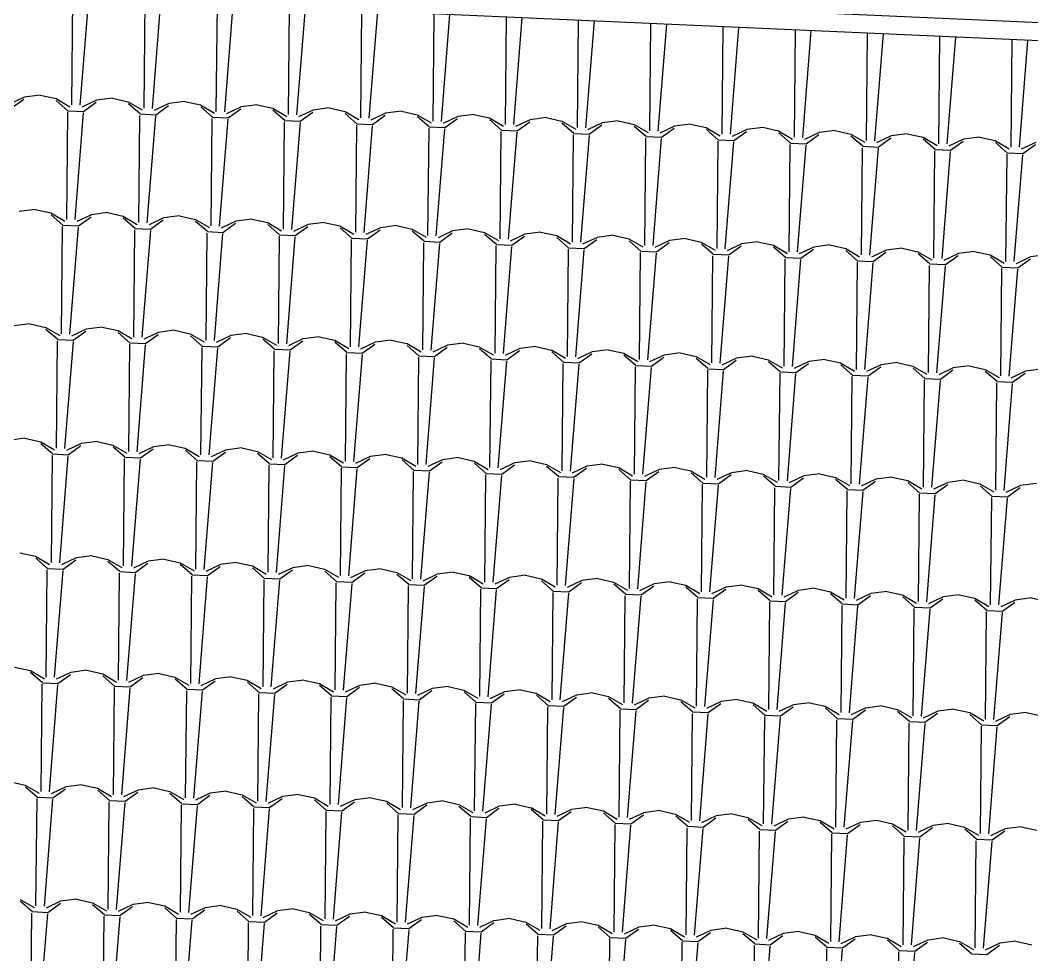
# Model space of a CAD drawing. Extents: x 1037 to 14540, y 1034 to 18285.
# Drawn here: x 7070.3 to 7406, y 1384.2 to 1694.3 of the extents above; entities that cross this region are included whole.
import ezdxf

# ---------------------------------------------------------------- set-up
doc = ezdxf.new("R2010")
doc.units = 0
doc.header["$LTSCALE"] = 100
doc.header["$MEASUREMENT"] = 0
doc.layers.get('0').update_dxf_attribs({"color": 240, "linetype": 'CONTINUOUS'})
doc.layers.add('proiezioni', color=252, linetype='CONTINUOUS')
doc.layers.add('retini copertura', color=32, linetype='CONTINUOUS')

# ---------------------------------------------------------------- blocks, each defined once
blk = doc.blocks.new('*X1853')
at = {"color": 0}
for p, q in [((17.4802, 16.6488), (17.4836, 17.0045)), ((17.5078, 16.6478), (17.5362, 17.0024)), ((17.72, 16.638), (17.7234, 16.9937)), ((17.7476, 16.6371), (17.776, 16.9917)), ((17.9597, 16.6273), (17.9632, 16.983)), ((17.9874, 16.6264), (18.0157, 16.981)), ((18.1995, 16.6166), (18.2029, 16.9723)), ((18.2271, 16.6157), (18.2555, 16.9703)), ((18.4393, 16.6058), (18.4427, 16.9615)), ((18.4669, 16.6049), (18.4952, 16.9595)), ((18.679, 16.5951), (18.6824, 16.9508)), ((18.7066, 16.5942), (18.735, 16.9488)), ((18.9188, 16.5844), (18.9222, 16.9401)), ((18.9464, 16.5835), (18.9748, 16.9381)), ((19.1585, 16.5736), (19.162, 16.9293)), ((19.1862, 16.5728), (19.2145, 16.9274)), ((19.3983, 16.5629), (19.4017, 16.9186)), ((19.4259, 16.562), (19.4543, 16.9166)), ((19.638, 16.5522), (19.6415, 16.9079)), ((19.6657, 16.5513), (19.694, 16.9059)), ((19.8778, 16.5414), (19.8812, 16.8971)), ((19.9054, 16.5406), (19.9338, 16.8952)), ((20.1176, 16.5307), (20.121, 16.8864)), ((20.1452, 16.5299), (20.1735, 16.8845)), ((20.3573, 16.52), (20.3607, 16.8757)), ((20.3849, 16.5192), (20.4133, 16.8738)), ((20.5971, 16.5092), (20.6005, 16.8649)), ((20.6247, 16.5084), (20.6531, 16.863)), ((17.3223, 16.6748), (17.2738, 16.6519)), ((17.2793, 16.6379), (17.3212, 16.6682)), ((17.3755, 16.6817), (17.3223, 16.6748)), ((17.3755, 16.6817), (17.4278, 16.6701)), ((17.4278, 16.6701), (17.4741, 16.643)), ((17.4674, 16.6295), (17.4283, 16.6634)), ((17.562, 16.6641), (17.5135, 16.6412)), ((17.519, 16.6272), (17.561, 16.6575)), ((17.6152, 16.671), (17.562, 16.6641)), ((17.6152, 16.671), (17.6676, 16.6594)), ((17.6676, 16.6594), (17.7138, 16.6322)), ((17.7071, 16.6188), (17.6681, 16.6527)), ((17.8018, 16.6533), (17.7533, 16.6305)), ((17.855, 16.6603), (17.8018, 16.6533)), ((17.855, 16.6603), (17.9073, 16.6486)), ((18.0948, 16.6495), (18.0416, 16.6426)), ((18.0948, 16.6495), (18.1471, 16.6379)), ((17.4632, 16.2691), (17.4667, 16.6249)), ((17.4674, 16.6295), (17.519, 16.6272)), ((17.4909, 16.2682), (17.5192, 16.6228)), ((17.7071, 16.6188), (17.7588, 16.6165)), ((17.7588, 16.6165), (17.8007, 16.6467)), ((17.9073, 16.6486), (17.9536, 16.6215)), ((17.9469, 16.6081), (17.9078, 16.642)), ((18.0416, 16.6426), (17.993, 16.6197)), ((17.9986, 16.6058), (18.0405, 16.636)), ((18.1471, 16.6379), (18.1934, 16.6108)), ((18.1867, 16.5974), (18.1476, 16.6312)), ((18.2813, 16.6319), (18.2328, 16.609)), ((18.2383, 16.595), (18.2803, 16.6253)), ((18.3345, 16.6388), (18.2813, 16.6319)), ((18.3345, 16.6388), (18.3869, 16.6272)), ((18.3869, 16.6272), (18.4331, 16.6)), ((18.4264, 16.5866), (18.3873, 16.6205)), ((18.5211, 16.6212), (18.4726, 16.5983)), ((18.5743, 16.6281), (18.5211, 16.6211)), ((18.5743, 16.6281), (18.6266, 16.6164)), ((18.6266, 16.6164), (18.6729, 16.5893)), ((18.814, 16.6173), (18.7608, 16.6104)), ((18.814, 16.6174), (18.8664, 16.6057)), ((17.703, 16.2584), (17.7064, 16.6141)), ((17.7306, 16.2575), (17.759, 16.6121)), ((17.9428, 16.2477), (17.9462, 16.6034)), ((17.9469, 16.6081), (17.9986, 16.6058)), ((17.9704, 16.2468), (17.9987, 16.6014)), ((18.1825, 16.2369), (18.1859, 16.5927)), ((18.1866, 16.5974), (18.2383, 16.595)), ((18.2101, 16.236), (18.2385, 16.5906)), ((18.4223, 16.2262), (18.4257, 16.5819)), ((18.4264, 16.5866), (18.4781, 16.5843)), ((18.4781, 16.5843), (18.52, 16.6146)), ((18.6662, 16.5759), (18.6271, 16.6098)), ((18.7608, 16.6104), (18.7123, 16.5875)), ((18.7178, 16.5736), (18.7598, 16.6038)), ((18.8664, 16.6057), (18.9126, 16.5786)), ((18.9059, 16.5652), (18.8669, 16.5991)), ((19.0006, 16.5997), (18.9521, 16.5768)), ((18.9576, 16.5629), (18.9995, 16.5931)), ((19.0538, 16.6066), (19.0006, 16.5997)), ((19.0538, 16.6066), (19.1061, 16.595)), ((19.1061, 16.595), (19.1524, 16.5679)), ((19.1457, 16.5544), (19.1066, 16.5883)), ((19.2404, 16.589), (19.1918, 16.5661)), ((19.1974, 16.5521), (19.2393, 16.5824)), ((19.2936, 16.5959), (19.2404, 16.589)), ((19.2936, 16.5959), (19.3459, 16.5843)), ((19.3459, 16.5843), (19.3922, 16.5571)), ((19.5333, 16.5852), (19.4801, 16.5782)), ((19.5333, 16.5852), (19.5857, 16.5735)), ((18.4499, 16.2253), (18.4782, 16.5799)), ((18.662, 16.2155), (18.6655, 16.5712)), ((18.6662, 16.5759), (18.7178, 16.5736)), ((18.6897, 16.2146), (18.718, 16.5692)), ((18.9018, 16.2047), (18.9052, 16.5605)), ((18.9059, 16.5652), (18.9576, 16.5629)), ((18.9294, 16.2039), (18.9578, 16.5585)), ((19.1415, 16.194), (19.145, 16.5497)), ((19.1457, 16.5544), (19.1974, 16.5521)), ((19.3855, 16.5437), (19.3464, 16.5776)), ((19.4801, 16.5783), (19.4316, 16.5554)), ((19.4371, 16.5414), (19.4791, 16.5717)), ((19.5857, 16.5735), (19.6319, 16.5464)), ((19.6252, 16.533), (19.5861, 16.5669)), ((19.7199, 16.5675), (19.6714, 16.5446)), ((19.6769, 16.5307), (19.7188, 16.5609)), ((19.7731, 16.5744), (19.7199, 16.5675)), ((19.7731, 16.5745), (19.8254, 16.5628)), ((19.8254, 16.5628), (19.8717, 16.5357)), ((19.865, 16.5223), (19.8259, 16.5561)), ((19.9596, 16.5568), (19.9111, 16.5339)), ((19.9166, 16.5199), (19.9586, 16.5502)), ((20.0128, 16.5637), (19.9596, 16.5568)), ((20.0128, 16.5637), (20.0652, 16.5521)), ((20.0652, 16.5521), (20.1114, 16.525)), ((20.2526, 16.553), (20.1994, 16.5461)), ((20.2526, 16.553), (20.3049, 16.5414)), ((19.1692, 16.1931), (19.1975, 16.5477)), ((19.3813, 16.1833), (19.3847, 16.539)), ((19.3854, 16.5437), (19.4371, 16.5414)), ((19.4089, 16.1824), (19.4373, 16.537)), ((19.6211, 16.1725), (19.6245, 16.5283)), ((19.6252, 16.533), (19.6769, 16.5307)), ((19.6487, 16.1717), (19.677, 16.5263)), ((19.8608, 16.1618), (19.8642, 16.5175)), ((19.865, 16.5223), (19.9166, 16.5199)), ((19.8884, 16.161), (19.9168, 16.5156)), ((20.1047, 16.5115), (20.0657, 16.5454)), ((20.1994, 16.5461), (20.1509, 16.5232)), ((20.1564, 16.5092), (20.1984, 16.5395)), ((20.3049, 16.5414), (20.3512, 16.5142)), ((20.3445, 16.5008), (20.3054, 16.5347)), ((20.4392, 16.5353), (20.3906, 16.5125)), ((20.3962, 16.4985), (20.4381, 16.5287)), ((20.4924, 16.5423), (20.4392, 16.5353)), ((20.4924, 16.5423), (20.5447, 16.5306)), ((20.5447, 16.5306), (20.591, 16.5035)), ((20.5843, 16.4901), (20.5452, 16.524)), ((20.6789, 16.5246), (20.6304, 16.5017)), ((20.6359, 16.4878), (20.6779, 16.518)), ((20.1006, 16.1511), (20.104, 16.5068)), ((20.1047, 16.5115), (20.1564, 16.5092)), ((20.1282, 16.1503), (20.1566, 16.5049)), ((20.3403, 16.1403), (20.3438, 16.4961)), ((20.3445, 16.5008), (20.3962, 16.4985)), ((20.368, 16.1395), (20.3963, 16.4941)), ((20.5801, 16.1296), (20.5835, 16.4853)), ((20.5843, 16.4901), (20.6359, 16.4878)), ((20.6077, 16.1288), (20.6361, 16.4834)), ((17.3585, 16.3021), (17.3053, 16.2952)), ((17.3585, 16.3021), (17.4108, 16.2905)), ((17.4108, 16.2905), (17.4571, 16.2633)), ((17.4504, 16.2499), (17.4113, 16.2838)), ((17.545, 16.2845), (17.4965, 16.2616)), ((17.5982, 16.2914), (17.5451, 16.2844)), ((17.5982, 16.2914), (17.6506, 16.2797)), ((17.6506, 16.2797), (17.6969, 16.2526)), ((17.838, 16.2806), (17.7848, 16.2737)), ((17.838, 16.2806), (17.8904, 16.269)), ((17.4504, 16.2499), (17.5021, 16.2476)), ((17.5021, 16.2476), (17.544, 16.2779)), ((17.6901, 16.2392), (17.6511, 16.2731)), ((17.7848, 16.2737), (17.7363, 16.2508)), ((17.7418, 16.2369), (17.7838, 16.2671)), ((17.8904, 16.269), (17.9366, 16.2419)), ((17.9299, 16.2285), (17.8908, 16.2623)), ((18.0246, 16.263), (17.9761, 16.2401)), ((17.9816, 16.2261), (18.0235, 16.2564)), ((18.0778, 16.2699), (18.0246, 16.263)), ((18.0778, 16.2699), (18.1301, 16.2583)), ((18.1301, 16.2583), (18.1764, 16.2312)), ((18.1697, 16.2177), (18.1306, 16.2516)), ((18.2643, 16.2523), (18.2158, 16.2294)), ((18.3175, 16.2592), (18.2643, 16.2523)), ((18.3175, 16.2592), (18.3699, 16.2475)), ((18.3699, 16.2476), (18.4161, 16.2204)), ((18.5573, 16.2484), (18.5041, 16.2415)), ((18.5573, 16.2485), (18.6096, 16.2368)), ((17.4463, 15.8895), (17.4497, 16.2452)), ((17.4739, 15.8886), (17.5022, 16.2432)), ((17.686, 15.8788), (17.6894, 16.2345)), ((17.6901, 16.2392), (17.7418, 16.2369)), ((17.7136, 15.8779), (17.742, 16.2325)), ((17.9258, 15.8681), (17.9292, 16.2238)), ((17.9299, 16.2285), (17.9816, 16.2261)), ((17.9534, 15.8671), (17.9817, 16.2217)), ((18.1655, 15.8573), (18.169, 16.213)), ((18.1697, 16.2177), (18.2213, 16.2154)), ((18.2213, 16.2154), (18.2633, 16.2457)), ((18.4094, 16.207), (18.3704, 16.2409)), ((18.5041, 16.2415), (18.4556, 16.2187)), ((18.4611, 16.2047), (18.503, 16.2349)), ((18.6096, 16.2368), (18.6559, 16.2097)), ((18.6492, 16.1963), (18.6101, 16.2302)), ((18.7438, 16.2308), (18.6953, 16.2079)), ((18.7009, 16.194), (18.7428, 16.2242)), ((18.797, 16.2377), (18.7439, 16.2308)), ((18.797, 16.2377), (18.8494, 16.2261)), ((18.8494, 16.2261), (18.8957, 16.199)), ((18.8889, 16.1856), (18.8499, 16.2194)), ((18.9836, 16.2201), (18.9351, 16.1972)), ((18.9406, 16.1832), (18.9826, 16.2135)), ((19.0368, 16.227), (18.9836, 16.2201)), ((19.0368, 16.227), (19.0892, 16.2154)), ((19.0892, 16.2154), (19.1354, 16.1882)), ((19.2766, 16.2163), (19.2234, 16.2093)), ((19.2766, 16.2163), (19.3289, 16.2046)), ((18.1932, 15.8564), (18.2215, 16.211)), ((18.4053, 15.8466), (18.4087, 16.2023)), ((18.4094, 16.207), (18.4611, 16.2047)), ((18.4329, 15.8457), (18.4613, 16.2003)), ((18.645, 15.8359), (18.6485, 16.1916)), ((18.6492, 16.1963), (18.7009, 16.194)), ((18.6727, 15.835), (18.701, 16.1896)), ((18.8848, 15.8251), (18.8882, 16.1808)), ((18.8889, 16.1855), (18.9406, 16.1832)), ((19.1287, 16.1748), (19.0896, 16.2087)), ((19.2234, 16.2094), (19.1749, 16.1865)), ((19.1804, 16.1725), (19.2223, 16.2028)), ((19.3289, 16.2046), (19.3752, 16.1775)), ((19.3685, 16.1641), (19.3294, 16.198)), ((19.4631, 16.1986), (19.4146, 16.1757)), ((19.4201, 16.1618), (19.4621, 16.192)), ((19.5163, 16.2055), (19.4631, 16.1986)), ((19.5163, 16.2056), (19.5687, 16.1939)), ((19.5687, 16.1939), (19.6149, 16.1668)), ((19.6082, 16.1534), (19.5692, 16.1873)), ((19.7029, 16.1879), (19.6544, 16.165)), ((19.6599, 16.151), (19.7018, 16.1813)), ((19.7561, 16.1948), (19.7029, 16.1879)), ((19.7561, 16.1948), (19.8084, 16.1832)), ((19.8084, 16.1832), (19.8547, 16.1561)), ((19.9958, 16.1841), (19.9427, 16.1772)), ((19.9958, 16.1841), (20.0482, 16.1725)), ((18.9124, 15.8242), (18.9408, 16.1788)), ((19.1246, 15.8144), (19.128, 16.1701)), ((19.1287, 16.1748), (19.1804, 16.1725)), ((19.1522, 15.8135), (19.1805, 16.1681)), ((19.3643, 15.8037), (19.3677, 16.1594)), ((19.3685, 16.1641), (19.4201, 16.1618)), ((19.3919, 15.8028), (19.4203, 16.1574)), ((19.6041, 15.7929), (19.6075, 16.1486)), ((19.6082, 16.1534), (19.6599, 16.1511)), ((19.6317, 15.7921), (19.6601, 16.1467)), ((19.848, 16.1426), (19.8089, 16.1765)), ((19.9426, 16.1772), (19.8941, 16.1543)), ((19.8997, 16.1403), (19.9416, 16.1706)), ((20.0482, 16.1725), (20.0945, 16.1453)), ((20.0878, 16.1319), (20.0487, 16.1658)), ((20.1824, 16.1665), (20.1339, 16.1436)), ((20.1394, 16.1296), (20.1814, 16.1599)), ((20.2356, 16.1734), (20.1824, 16.1664)), ((20.2356, 16.1734), (20.288, 16.1617)), ((20.288, 16.1617), (20.3342, 16.1346)), ((20.3275, 16.1212), (20.2884, 16.1551)), ((20.4222, 16.1557), (20.3737, 16.1328)), ((20.3792, 16.1189), (20.4211, 16.1491)), ((20.4754, 16.1626), (20.4222, 16.1557)), ((20.4754, 16.1626), (20.5277, 16.151)), ((20.5277, 16.151), (20.574, 16.1239)), ((20.7151, 16.1519), (20.6619, 16.145)), ((19.8438, 15.7822), (19.8473, 16.1379)), ((19.848, 16.1426), (19.8997, 16.1403)), ((19.8715, 15.7814), (19.8998, 16.136)), ((20.0836, 15.7715), (20.087, 16.1272)), ((20.0877, 16.1319), (20.1394, 16.1296)), ((20.1112, 15.7706), (20.1396, 16.1252)), ((20.3233, 15.7607), (20.3268, 16.1164)), ((20.3275, 16.1212), (20.3792, 16.1189)), ((20.351, 15.7599), (20.3793, 16.1145)), ((20.5673, 16.1105), (20.5282, 16.1443)), ((20.6619, 16.145), (20.6134, 16.1221)), ((20.6189, 16.1081), (20.6609, 16.1384)), ((20.5631, 15.75), (20.5665, 16.1057)), ((20.5673, 16.1105), (20.6189, 16.1081)), ((20.5907, 15.7492), (20.6191, 16.1038)), ((17.3415, 15.9225), (17.2883, 15.9155)), ((17.3415, 15.9225), (17.3939, 15.9108)), ((17.3939, 15.9108), (17.4401, 15.8837)), ((17.5813, 15.9117), (17.5281, 15.9048)), ((17.5813, 15.9117), (17.6336, 15.9001)), ((17.4334, 15.8703), (17.3943, 15.9042)), ((17.5281, 15.9048), (17.4796, 15.8819)), ((17.4851, 15.868), (17.527, 15.8982)), ((17.6336, 15.9001), (17.6799, 15.873)), ((17.6732, 15.8596), (17.6341, 15.8935)), ((17.7678, 15.8941), (17.7193, 15.8712)), ((17.7248, 15.8572), (17.7668, 15.8875)), ((17.821, 15.901), (17.7678, 15.8941)), ((17.821, 15.901), (17.8734, 15.8894)), ((17.8734, 15.8894), (17.9196, 15.8623)), ((17.9129, 15.8488), (17.8738, 15.8827)), ((18.0076, 15.8834), (17.9591, 15.8605)), ((18.0608, 15.8903), (18.0076, 15.8834)), ((18.0608, 15.8903), (18.1131, 15.8786)), ((18.1131, 15.8787), (18.1594, 15.8515)), ((18.3005, 15.8796), (18.2474, 15.8726)), ((18.3005, 15.8796), (18.3529, 15.8679)), ((17.4293, 15.5099), (17.4327, 15.8656)), ((17.4334, 15.8703), (17.4851, 15.868)), ((17.4569, 15.509), (17.4852, 15.8636)), ((17.669, 15.4992), (17.6725, 15.8549)), ((17.6732, 15.8596), (17.7248, 15.8573)), ((17.6967, 15.4982), (17.725, 15.8528)), ((17.9088, 15.4884), (17.9122, 15.8441)), ((17.9129, 15.8488), (17.9646, 15.8465)), ((17.9646, 15.8465), (18.0065, 15.8768)), ((18.1527, 15.8381), (18.1136, 15.872)), ((18.2473, 15.8727), (18.1988, 15.8498)), ((18.2044, 15.8358), (18.2463, 15.8661)), ((18.3529, 15.8679), (18.3992, 15.8408)), ((18.3924, 15.8274), (18.3534, 15.8613)), ((18.4871, 15.8619), (18.4386, 15.839)), ((18.4441, 15.8251), (18.4861, 15.8553)), ((18.5403, 15.8688), (18.4871, 15.8619)), ((18.5403, 15.8688), (18.5927, 15.8572)), ((18.5927, 15.8572), (18.6389, 15.8301)), ((18.6322, 15.8167), (18.5931, 15.8505)), ((18.7269, 15.8512), (18.6784, 15.8283)), ((18.6839, 15.8143), (18.7258, 15.8446)), ((18.7801, 15.8581), (18.7269, 15.8512)), ((18.7801, 15.8581), (18.8324, 15.8465)), ((18.8324, 15.8465), (18.8787, 15.8193)), ((19.0198, 15.8474), (18.9666, 15.8404)), ((19.0198, 15.8474), (19.0722, 15.8357)), ((17.9364, 15.4875), (17.9648, 15.8421)), ((18.1485, 15.4777), (18.152, 15.8334)), ((18.1527, 15.8381), (18.2043, 15.8358)), ((18.1762, 15.4768), (18.2045, 15.8314)), ((18.3883, 15.467), (18.3917, 15.8227)), ((18.3924, 15.8274), (18.4441, 15.8251)), ((18.4159, 15.4661), (18.4443, 15.8207)), ((18.6281, 15.4562), (18.6315, 15.8119)), ((18.6322, 15.8167), (18.6839, 15.8143)), ((18.6557, 15.4553), (18.684, 15.8099)), ((18.872, 15.8059), (18.8329, 15.8398)), ((18.9666, 15.8405), (18.9181, 15.8176)), ((18.9236, 15.8036), (18.9656, 15.8339)), ((19.0722, 15.8358), (19.1184, 15.8086)), ((19.1117, 15.7952), (19.0726, 15.8291)), ((19.2064, 15.8297), (19.1579, 15.8069)), ((19.1634, 15.7929), (19.2053, 15.8231)), ((19.2596, 15.8366), (19.2064, 15.8297)), ((19.2596, 15.8367), (19.3119, 15.825)), ((19.3119, 15.825), (19.3582, 15.7979)), ((19.3515, 15.7845), (19.3124, 15.8184)), ((19.4461, 15.819), (19.3976, 15.7961)), ((19.4032, 15.7822), (19.4451, 15.8124)), ((19.4993, 15.8259), (19.4462, 15.819)), ((19.4993, 15.8259), (19.5517, 15.8143)), ((19.5517, 15.8143), (19.598, 15.7872)), ((19.7391, 15.8152), (19.6859, 15.8083)), ((19.7391, 15.8152), (19.7915, 15.8036)), ((18.8678, 15.4455), (18.8712, 15.8012)), ((18.872, 15.8059), (18.9236, 15.8036)), ((18.8954, 15.4446), (18.9238, 15.7992)), ((19.1076, 15.4348), (19.111, 15.7905)), ((19.1117, 15.7952), (19.1634, 15.7929)), ((19.1352, 15.4339), (19.1636, 15.7885)), ((19.3473, 15.424), (19.3508, 15.7797)), ((19.3515, 15.7845), (19.4031, 15.7822)), ((19.375, 15.4232), (19.4033, 15.7778)), ((19.5912, 15.7738), (19.5522, 15.8076)), ((19.6859, 15.8083), (19.6374, 15.7854)), ((19.6429, 15.7714), (19.6849, 15.8017)), ((19.7914, 15.8036), (19.8377, 15.7764)), ((19.831, 15.763), (19.7919, 15.7969)), ((19.9257, 15.7976), (19.8772, 15.7747)), ((19.8827, 15.7607), (19.9246, 15.791)), ((19.9789, 15.8045), (19.9257, 15.7975)), ((19.9789, 15.8045), (20.0312, 15.7928)), ((20.0312, 15.7928), (20.0775, 15.7657)), ((20.0708, 15.7523), (20.0317, 15.7862)), ((20.1654, 15.7868), (20.1169, 15.7639)), ((20.1224, 15.75), (20.1644, 15.7802)), ((20.2186, 15.7937), (20.1654, 15.7868)), ((20.2186, 15.7937), (20.271, 15.7821)), ((20.271, 15.7821), (20.3172, 15.755)), ((20.4584, 15.783), (20.4052, 15.7761)), ((20.4584, 15.783), (20.5107, 15.7714)), ((19.5871, 15.4133), (19.5905, 15.769)), ((19.5912, 15.7737), (19.6429, 15.7714)), ((19.6147, 15.4125), (19.6431, 15.7671)), ((19.8268, 15.4026), (19.8303, 15.7583)), ((19.831, 15.763), (19.8827, 15.7607)), ((19.8545, 15.4017), (19.8828, 15.7563)), ((20.0666, 15.3918), (20.07, 15.7475)), ((20.0708, 15.7523), (20.1224, 15.75)), ((20.0942, 15.391), (20.1226, 15.7456)), ((20.3105, 15.7416), (20.2715, 15.7755)), ((20.4052, 15.7761), (20.3567, 15.7532)), ((20.3622, 15.7392), (20.4041, 15.7695)), ((20.5107, 15.7714), (20.557, 15.7443)), ((20.5503, 15.7308), (20.5112, 15.7647)), ((20.6449, 15.7654), (20.5964, 15.7425)), ((20.602, 15.7285), (20.6439, 15.7588)), ((20.6981, 15.7723), (20.645, 15.7654)), ((20.3064, 15.3811), (20.3098, 15.7368)), ((20.3105, 15.7416), (20.3622, 15.7393)), ((20.334, 15.3803), (20.3623, 15.7349)), ((20.5461, 15.3704), (20.5495, 15.7261)), ((20.5503, 15.7308), (20.6019, 15.7285)), ((20.5737, 15.3696), (20.6021, 15.7242)), ((17.3245, 15.5428), (17.2713, 15.5359)), ((17.3245, 15.5429), (17.3769, 15.5312)), ((17.3769, 15.5312), (17.4231, 15.5041)), ((17.4164, 15.4907), (17.3773, 15.5246)), ((17.5111, 15.5252), (17.4626, 15.5023)), ((17.4681, 15.4884), (17.51, 15.5186)), ((17.5643, 15.5321), (17.5111, 15.5252)), ((17.5643, 15.5321), (17.6166, 15.5205)), ((17.6166, 15.5205), (17.6629, 15.4934)), ((17.6562, 15.4799), (17.6171, 15.5138)), ((17.7508, 15.5145), (17.7023, 15.4916)), ((17.7078, 15.4776), (17.7498, 15.5079)), ((17.804, 15.5214), (17.7508, 15.5145)), ((17.804, 15.5214), (17.8564, 15.5098)), ((17.8564, 15.5098), (17.9027, 15.4826)), ((18.0438, 15.5107), (17.9906, 15.5037)), ((18.0438, 15.5107), (18.0961, 15.499)), ((17.4123, 15.1303), (17.4157, 15.486)), ((17.4164, 15.4907), (17.4681, 15.4884)), ((17.4399, 15.1293), (17.4683, 15.4839)), ((17.652, 15.1195), (17.6555, 15.4753)), ((17.6562, 15.4799), (17.7078, 15.4776)), ((17.8959, 15.4692), (17.8569, 15.5031)), ((17.9906, 15.5038), (17.9421, 15.4809)), ((17.9476, 15.4669), (17.9896, 15.4972)), ((18.0961, 15.499), (18.1424, 15.4719)), ((18.1357, 15.4585), (18.0966, 15.4924)), ((18.2304, 15.493), (18.1818, 15.4701)), ((18.1874, 15.4562), (18.2293, 15.4864)), ((18.2836, 15.4999), (18.2304, 15.493)), ((18.2836, 15.4999), (18.3359, 15.4883)), ((18.3359, 15.4883), (18.3822, 15.4612)), ((18.3755, 15.4478), (18.3364, 15.4816)), ((18.4701, 15.4823), (18.4216, 15.4594)), ((18.4271, 15.4454), (18.4691, 15.4757)), ((18.5233, 15.4892), (18.4701, 15.4823)), ((18.5233, 15.4892), (18.5757, 15.4776)), ((18.5757, 15.4776), (18.6219, 15.4505)), ((18.7631, 15.4785), (18.7099, 15.4716)), ((18.7631, 15.4785), (18.8154, 15.4668)), ((17.6797, 15.1186), (17.708, 15.4732)), ((17.8918, 15.1088), (17.8952, 15.4645)), ((17.8959, 15.4692), (17.9476, 15.4669)), ((17.9194, 15.1079), (17.9478, 15.4625)), ((18.1316, 15.0981), (18.135, 15.4538)), ((18.1357, 15.4585), (18.1874, 15.4562)), ((18.1592, 15.0972), (18.1875, 15.4518)), ((18.3713, 15.0873), (18.3747, 15.4431)), ((18.3755, 15.4478), (18.4271, 15.4455)), ((18.3989, 15.0865), (18.4273, 15.441)), ((18.6152, 15.437), (18.5761, 15.4709)), ((18.7099, 15.4716), (18.6614, 15.4487)), ((18.6669, 15.4347), (18.7088, 15.465)), ((18.8154, 15.4669), (18.8617, 15.4397)), ((18.855, 15.4263), (18.8159, 15.4602)), ((18.9496, 15.4608), (18.9011, 15.438)), ((18.9067, 15.424), (18.9486, 15.4542)), ((19.0028, 15.4677), (18.9497, 15.4608)), ((19.0028, 15.4678), (19.0552, 15.4561)), ((19.0552, 15.4561), (19.1015, 15.429)), ((19.0947, 15.4156), (19.0557, 15.4495)), ((19.1894, 15.4501), (19.1409, 15.4272)), ((19.1464, 15.4133), (19.1884, 15.4435)), ((19.2426, 15.457), (19.1894, 15.4501)), ((19.2426, 15.457), (19.295, 15.4454)), ((19.2949, 15.4454), (19.3412, 15.4183)), ((19.4824, 15.4463), (19.4292, 15.4394)), ((19.4824, 15.4463), (19.5347, 15.4347)), ((18.6111, 15.0766), (18.6145, 15.4323)), ((18.6152, 15.437), (18.6669, 15.4347)), ((18.6387, 15.0757), (18.6671, 15.4303)), ((18.8508, 15.0659), (18.8543, 15.4216)), ((18.855, 15.4263), (18.9066, 15.424)), ((18.8785, 15.065), (18.9068, 15.4196)), ((19.0906, 15.0551), (19.094, 15.4109)), ((19.0947, 15.4156), (19.1464, 15.4133)), ((19.1182, 15.0543), (19.1466, 15.4089)), ((19.3345, 15.4049), (19.2954, 15.4387)), ((19.4292, 15.4394), (19.3806, 15.4165)), ((19.3862, 15.4025), (19.4281, 15.4328)), ((19.5347, 15.4347), (19.581, 15.4075)), ((19.5743, 15.3941), (19.5352, 15.428)), ((19.6689, 15.4287), (19.6204, 15.4058)), ((19.6259, 15.3918), (19.6679, 15.4221)), ((19.7221, 15.4356), (19.6689, 15.4286)), ((19.7221, 15.4356), (19.7745, 15.4239)), ((19.7745, 15.424), (19.8207, 15.3968)), ((19.814, 15.3834), (19.7749, 15.4173)), ((19.9087, 15.4179), (19.8602, 15.395)), ((19.8657, 15.3811), (19.9076, 15.4113)), ((19.9619, 15.4248), (19.9087, 15.4179)), ((19.9619, 15.4249), (20.0142, 15.4132)), ((20.0142, 15.4132), (20.0605, 15.3861)), ((20.1484, 15.4072), (20.0999, 15.3843)), ((20.2016, 15.4141), (20.1485, 15.4072)), ((20.2016, 15.4141), (20.254, 15.4025)), ((19.3303, 15.0444), (19.3338, 15.4001)), ((19.3345, 15.4049), (19.3862, 15.4025)), ((19.358, 15.0436), (19.3863, 15.3982)), ((19.5701, 15.0337), (19.5735, 15.3894)), ((19.5743, 15.3941), (19.6259, 15.3918)), ((19.5977, 15.0328), (19.6261, 15.3874)), ((19.8099, 15.0229), (19.8133, 15.3787)), ((19.814, 15.3834), (19.8657, 15.3811)), ((19.8375, 15.0221), (19.8658, 15.3767)), ((20.0538, 15.3727), (20.0147, 15.4066)), ((20.1055, 15.3704), (20.1474, 15.4006)), ((20.254, 15.4025), (20.3003, 15.3754)), ((20.2935, 15.3619), (20.2545, 15.3958)), ((20.3882, 15.3965), (20.3397, 15.3736)), ((20.3452, 15.3596), (20.3872, 15.3899)), ((20.4414, 15.4034), (20.3882, 15.3965)), ((20.4414, 15.4034), (20.4938, 15.3918)), ((20.4937, 15.3918), (20.54, 15.3646)), ((20.5333, 15.3512), (20.4942, 15.3851)), ((20.628, 15.3858), (20.5794, 15.3629)), ((20.585, 15.3489), (20.6269, 15.3792)), ((20.6812, 15.3927), (20.628, 15.3857)), ((20.0496, 15.0122), (20.053, 15.3679)), ((20.0538, 15.3727), (20.1054, 15.3704)), ((20.0772, 15.0114), (20.1056, 15.366)), ((20.2894, 15.0015), (20.2928, 15.3572)), ((20.2935, 15.3619), (20.3452, 15.3596)), ((20.317, 15.0007), (20.3454, 15.3553)), ((20.5291, 14.9907), (20.5326, 15.3465)), ((20.5333, 15.3512), (20.585, 15.3489)), ((20.5568, 14.99), (20.5851, 15.3446)), ((17.3075, 15.1632), (17.3599, 15.1516)), ((17.3599, 15.1516), (17.4062, 15.1245)), ((17.3994, 15.1111), (17.3604, 15.1449)), ((17.4941, 15.1456), (17.4456, 15.1227)), ((17.4511, 15.1087), (17.493, 15.139)), ((17.5473, 15.1525), (17.4941, 15.1456)), ((17.5473, 15.1525), (17.5996, 15.1409)), ((17.5996, 15.1409), (17.6459, 15.1137)), ((17.7871, 15.1418), (17.7339, 15.1348)), ((17.787, 15.1418), (17.8394, 15.1301)), ((17.3953, 14.7507), (17.3987, 15.1064)), ((17.3994, 15.1111), (17.4511, 15.1087)), ((17.6392, 15.1003), (17.6001, 15.1342)), ((17.7339, 15.1349), (17.6853, 15.112)), ((17.6909, 15.098), (17.7328, 15.1283)), ((17.8394, 15.1301), (17.8857, 15.103)), ((17.879, 15.0896), (17.8399, 15.1235)), ((17.9736, 15.1241), (17.9251, 15.1012)), ((17.9306, 15.0873), (17.9726, 15.1175)), ((18.0268, 15.131), (17.9736, 15.1241)), ((18.0268, 15.131), (18.0792, 15.1194)), ((18.0792, 15.1194), (18.1254, 15.0923)), ((18.1187, 15.0789), (18.0796, 15.1128)), ((18.2134, 15.1134), (18.1649, 15.0905)), ((18.1704, 15.0766), (18.2123, 15.1068)), ((18.2666, 15.1203), (18.2134, 15.1134)), ((18.2666, 15.1203), (18.3189, 15.1087)), ((18.3189, 15.1087), (18.3652, 15.0816)), ((18.5063, 15.1096), (18.4531, 15.1027)), ((18.5063, 15.1096), (18.5587, 15.0979)), ((17.4229, 14.7497), (17.4513, 15.1043)), ((17.6351, 14.7399), (17.6385, 15.0956)), ((17.6392, 15.1003), (17.6909, 15.098)), ((17.6627, 14.739), (17.691, 15.0936)), ((17.8748, 14.7292), (17.8782, 15.0849)), ((17.8789, 15.0896), (17.9306, 15.0873)), ((17.9024, 14.7283), (17.9308, 15.0829)), ((18.1146, 14.7185), (18.118, 15.0742)), ((18.1187, 15.0789), (18.1704, 15.0766)), ((18.1422, 14.7176), (18.1705, 15.0722)), ((18.3585, 15.0681), (18.3194, 15.102)), ((18.4531, 15.1027), (18.4046, 15.0798)), ((18.4101, 15.0658), (18.4521, 15.0961)), ((18.5587, 15.098), (18.605, 15.0708)), ((18.5982, 15.0574), (18.5592, 15.0913)), ((18.6929, 15.092), (18.6444, 15.0691)), ((18.6499, 15.0551), (18.6919, 15.0854)), ((18.7461, 15.0989), (18.6929, 15.0919)), ((18.7461, 15.0989), (18.7984, 15.0872)), ((18.7984, 15.0872), (18.8447, 15.0601)), ((18.838, 15.0467), (18.7989, 15.0806)), ((18.9327, 15.0812), (18.8841, 15.0583)), ((18.8897, 15.0444), (18.9316, 15.0746)), ((18.9859, 15.0881), (18.9327, 15.0812)), ((18.9858, 15.0881), (19.0382, 15.0765)), ((19.0382, 15.0765), (19.0845, 15.0494)), ((19.2256, 15.0774), (19.1724, 15.0705)), ((19.2256, 15.0774), (19.278, 15.0658)), ((18.3543, 14.7077), (18.3578, 15.0634)), ((18.3585, 15.0681), (18.4101, 15.0658)), ((18.382, 14.7068), (18.4103, 15.0614)), ((18.5941, 14.697), (18.5975, 15.0527)), ((18.5982, 15.0574), (18.6499, 15.0551)), ((18.6217, 14.6961), (18.6501, 15.0507)), ((18.8338, 14.6863), (18.8373, 15.042)), ((18.838, 15.0467), (18.8897, 15.0444)), ((18.8615, 14.6854), (18.8898, 15.04)), ((19.0778, 15.036), (19.0387, 15.0698)), ((19.1724, 15.0705), (19.1239, 15.0476)), ((19.1294, 15.0336), (19.1714, 15.0639)), ((19.278, 15.0658), (19.3242, 15.0387)), ((19.3175, 15.0252), (19.2784, 15.0591)), ((19.4122, 15.0598), (19.3637, 15.0369)), ((19.3692, 15.0229), (19.4111, 15.0532)), ((19.4654, 15.0667), (19.4122, 15.0597)), ((19.4654, 15.0667), (19.5177, 15.055)), ((19.5177, 15.0551), (19.564, 15.0279)), ((19.5573, 15.0145), (19.5182, 15.0484)), ((19.6519, 15.049), (19.6034, 15.0262)), ((19.6089, 15.0122), (19.6509, 15.0424)), ((19.7051, 15.0559), (19.6519, 15.049)), ((19.7051, 15.056), (19.7575, 15.0443)), ((19.7575, 15.0443), (19.8037, 15.0172)), ((19.8917, 15.0383), (19.8432, 15.0154)), ((19.9449, 15.0452), (19.8917, 15.0383)), ((19.9449, 15.0452), (19.9972, 15.0336)), ((19.0736, 14.6755), (19.077, 15.0312)), ((19.0777, 15.036), (19.1294, 15.0337)), ((19.1012, 14.6747), (19.1296, 15.0293)), ((19.3134, 14.6648), (19.3168, 15.0205)), ((19.3175, 15.0252), (19.3692, 15.0229)), ((19.341, 14.6639), (19.3693, 15.0185)), ((19.5531, 14.6541), (19.5565, 15.0098)), ((19.5573, 15.0145), (19.6089, 15.0122)), ((19.5807, 14.6532), (19.6091, 15.0078)), ((19.797, 15.0038), (19.758, 15.0377)), ((19.8487, 15.0015), (19.8907, 15.0317)), ((19.9972, 15.0336), (20.0435, 15.0065)), ((20.0368, 14.9931), (19.9977, 15.0269)), ((20.1314, 15.0276), (20.0829, 15.0047)), ((20.0885, 14.9907), (20.1304, 15.021)), ((20.1847, 15.0345), (20.1315, 15.0276)), ((20.1846, 15.0345), (20.237, 15.0229)), ((20.237, 15.0229), (20.2833, 14.9957)), ((20.2766, 14.9823), (20.2375, 15.0162)), ((20.3712, 15.0169), (20.3227, 14.994)), ((20.3282, 14.98), (20.3702, 15.0103)), ((20.4244, 15.0238), (20.3712, 15.0168)), ((20.4244, 15.0238), (20.4768, 15.0121)), ((20.4768, 15.0121), (20.523, 14.985)), ((20.5163, 14.9716), (20.4772, 15.0055)), ((20.611, 15.0061), (20.5625, 14.9832)), ((20.6642, 15.013), (20.611, 15.0061)), ((20.6642, 15.013), (20.7165, 15.0014)), ((19.7929, 14.6433), (19.7963, 14.999)), ((19.797, 15.0038), (19.8487, 15.0015)), ((19.8205, 14.6425), (19.8489, 14.9971)), ((20.0326, 14.6326), (20.0361, 14.9883)), ((20.0368, 14.9931), (20.0885, 14.9907)), ((20.0603, 14.6318), (20.0886, 14.9864)), ((20.2724, 14.6219), (20.2758, 14.9776)), ((20.2766, 14.9823), (20.3282, 14.98)), ((20.3, 14.6211), (20.3284, 14.9757)), ((20.5163, 14.9716), (20.568, 14.9693)), ((20.568, 14.9693), (20.6099, 14.9995)), ((20.5121, 14.6111), (20.5156, 14.9668)), ((20.5398, 14.6103), (20.5681, 14.9649)), ((17.2905, 14.7836), (17.3429, 14.772)), ((17.3429, 14.772), (17.3892, 14.7449)), ((17.5303, 14.7729), (17.4771, 14.7659)), ((17.5303, 14.7729), (17.5827, 14.7612)), ((17.3824, 14.7314), (17.3434, 14.7653)), ((17.4771, 14.766), (17.4286, 14.7431)), ((17.4341, 14.7291), (17.4761, 14.7594)), ((17.5827, 14.7613), (17.6289, 14.7341)), ((17.6222, 14.7207), (17.5831, 14.7546)), ((17.7169, 14.7552), (17.6684, 14.7324)), ((17.6739, 14.7184), (17.7158, 14.7486)), ((17.7701, 14.7621), (17.7169, 14.7552)), ((17.7701, 14.7622), (17.8224, 14.7505)), ((17.8224, 14.7505), (17.8687, 14.7234)), ((17.862, 14.71), (17.8229, 14.7439)), ((17.9566, 14.7445), (17.9081, 14.7216)), ((17.9136, 14.7077), (17.9556, 14.7379)), ((18.0098, 14.7514), (17.9566, 14.7445)), ((18.0098, 14.7514), (18.0622, 14.7398)), ((18.0622, 14.7398), (18.1084, 14.7127)), ((18.2496, 14.7407), (18.1964, 14.7338)), ((18.2496, 14.7407), (18.3019, 14.7291)), ((17.3783, 14.371), (17.3817, 14.7268)), ((17.3824, 14.7314), (17.4341, 14.7291)), ((17.4059, 14.3701), (17.4343, 14.7247)), ((17.6181, 14.3603), (17.6215, 14.716)), ((17.6222, 14.7207), (17.6739, 14.7184)), ((17.6457, 14.3594), (17.674, 14.714)), ((17.8578, 14.3496), (17.8613, 14.7053)), ((17.862, 14.71), (17.9136, 14.7077)), ((17.8855, 14.3487), (17.9138, 14.7033)), ((18.1017, 14.6993), (18.0627, 14.7331)), ((18.1964, 14.7338), (18.1479, 14.7109)), ((18.1534, 14.6969), (18.1953, 14.7272)), ((18.3019, 14.7291), (18.3482, 14.7019)), ((18.3415, 14.6885), (18.3024, 14.7224)), ((18.4361, 14.7231), (18.3876, 14.7002)), ((18.3932, 14.6862), (18.4351, 14.7165)), ((18.4893, 14.73), (18.4362, 14.723)), ((18.4893, 14.73), (18.5417, 14.7183)), ((18.5417, 14.7183), (18.588, 14.6912)), ((18.5812, 14.6778), (18.5422, 14.7117)), ((18.6759, 14.7123), (18.6274, 14.6894)), ((18.6329, 14.6755), (18.6749, 14.7057)), ((18.7291, 14.7192), (18.6759, 14.7123)), ((18.7291, 14.7192), (18.7815, 14.7076)), ((18.7815, 14.7076), (18.8277, 14.6805)), ((18.9689, 14.7085), (18.9157, 14.7016)), ((18.9689, 14.7085), (19.0212, 14.6969)), ((18.0976, 14.3388), (18.101, 14.6946)), ((18.1017, 14.6993), (18.1534, 14.6969)), ((18.1252, 14.3379), (18.1536, 14.6925)), ((18.3373, 14.3281), (18.3408, 14.6838)), ((18.3415, 14.6885), (18.3932, 14.6862)), ((18.365, 14.3272), (18.3933, 14.6818)), ((18.5771, 14.3174), (18.5805, 14.6731)), ((18.5812, 14.6778), (18.6329, 14.6755)), ((18.6047, 14.3165), (18.6331, 14.6711)), ((18.821, 14.6671), (18.7819, 14.701)), ((18.9157, 14.7016), (18.8672, 14.6787)), ((18.8727, 14.6647), (18.9146, 14.695)), ((19.0212, 14.6969), (19.0675, 14.6698)), ((19.0608, 14.6563), (19.0217, 14.6902)), ((19.1554, 14.6909), (19.1069, 14.668)), ((19.1124, 14.654), (19.1544, 14.6843)), ((19.2086, 14.6978), (19.1554, 14.6908)), ((19.2086, 14.6978), (19.261, 14.6861)), ((19.261, 14.6862), (19.3072, 14.659)), ((19.3005, 14.6456), (19.2615, 14.6795)), ((19.3952, 14.6802), (19.3467, 14.6573)), ((19.3522, 14.6433), (19.3941, 14.6736)), ((19.4484, 14.687), (19.3952, 14.6801)), ((19.4484, 14.6871), (19.5007, 14.6754)), ((19.5007, 14.6754), (19.547, 14.6483)), ((19.5403, 14.6349), (19.5012, 14.6688)), ((19.6349, 14.6694), (19.5864, 14.6465)), ((19.6881, 14.6763), (19.635, 14.6694)), ((19.6881, 14.6763), (19.7405, 14.6647)), ((18.8169, 14.3066), (18.8203, 14.6624)), ((18.821, 14.6671), (18.8727, 14.6648)), ((18.8445, 14.3058), (18.8728, 14.6604)), ((19.0566, 14.2959), (19.06, 14.6516)), ((19.0608, 14.6563), (19.1124, 14.654)), ((19.0842, 14.295), (19.1126, 14.6496)), ((19.2964, 14.2852), (19.2998, 14.6409)), ((19.3005, 14.6456), (19.3522, 14.6433)), ((19.324, 14.2843), (19.3524, 14.6389)), ((19.592, 14.6326), (19.6339, 14.6628)), ((19.7405, 14.6647), (19.7868, 14.6376)), ((19.78, 14.6242), (19.741, 14.658)), ((19.8747, 14.6587), (19.8262, 14.6358)), ((19.8317, 14.6218), (19.8737, 14.6521)), ((19.9279, 14.6656), (19.8747, 14.6587)), ((19.9279, 14.6656), (19.9803, 14.654)), ((19.9803, 14.654), (20.0265, 14.6269)), ((20.0198, 14.6134), (19.9807, 14.6473)), ((20.1145, 14.648), (20.066, 14.6251)), ((20.0715, 14.6111), (20.1134, 14.6414)), ((20.1677, 14.6549), (20.1145, 14.6479)), ((20.1677, 14.6549), (20.22, 14.6432)), ((20.22, 14.6433), (20.2663, 14.6161)), ((20.2596, 14.6027), (20.2205, 14.6366)), ((20.3542, 14.6372), (20.3057, 14.6144)), ((20.4074, 14.6441), (20.3542, 14.6372)), ((20.4074, 14.6442), (20.4598, 14.6325)), ((19.5361, 14.2744), (19.5396, 14.6302)), ((19.5403, 14.6349), (19.592, 14.6326)), ((19.5638, 14.2736), (19.5921, 14.6282)), ((19.7759, 14.2637), (19.7793, 14.6194)), ((19.78, 14.6242), (19.8317, 14.6218)), ((19.8035, 14.2629), (19.8319, 14.6175)), ((20.0156, 14.253), (20.0191, 14.6087)), ((20.0198, 14.6134), (20.0715, 14.6111)), ((20.0433, 14.2522), (20.0716, 14.6068)), ((20.2596, 14.6027), (20.3112, 14.6004)), ((20.3112, 14.6004), (20.3532, 14.6306)), ((20.4598, 14.6325), (20.506, 14.6054)), ((20.4993, 14.592), (20.4603, 14.6259)), ((20.594, 14.6265), (20.5455, 14.6036)), ((20.551, 14.5897), (20.5929, 14.6199)), ((20.6472, 14.6334), (20.594, 14.6265)), ((20.6472, 14.6334), (20.6995, 14.6218)), ((20.2554, 14.2422), (20.2588, 14.598)), ((20.283, 14.2414), (20.3114, 14.596)), ((20.4952, 14.2315), (20.4986, 14.5872)), ((20.4993, 14.592), (20.551, 14.5897)), ((20.5228, 14.2307), (20.5511, 14.5853)), ((17.2736, 14.404), (17.3259, 14.3923)), ((17.3259, 14.3924), (17.3722, 14.3652)), ((17.3655, 14.3518), (17.3264, 14.3857)), ((17.4601, 14.3864), (17.4116, 14.3635)), ((17.4171, 14.3495), (17.4591, 14.3798)), ((17.5133, 14.3932), (17.4601, 14.3863)), ((17.5133, 14.3933), (17.5657, 14.3816)), ((17.5657, 14.3816), (17.6119, 14.3545)), ((17.6052, 14.3411), (17.5661, 14.375)), ((17.6999, 14.3756), (17.6514, 14.3527)), ((17.6569, 14.3388), (17.6988, 14.369)), ((17.7531, 14.3825), (17.6999, 14.3756)), ((17.7531, 14.3825), (17.8054, 14.3709)), ((17.8054, 14.3709), (17.8517, 14.3438)), ((17.9928, 14.3718), (17.9397, 14.3649)), ((17.9928, 14.3718), (18.0452, 14.3602)), ((17.3613, 13.9914), (17.3648, 14.3471)), ((17.3655, 14.3518), (17.4171, 14.3495)), ((17.389, 13.9905), (17.4173, 14.3451)), ((17.6011, 13.9807), (17.6045, 14.3364)), ((17.6052, 14.3411), (17.6569, 14.3388)), ((17.6287, 13.9798), (17.6571, 14.3344)), ((17.845, 14.3304), (17.8059, 14.3642)), ((17.9396, 14.3649), (17.8911, 14.342)), ((17.8967, 14.328), (17.9386, 14.3583)), ((18.0452, 14.3602), (18.0915, 14.3331)), ((18.0847, 14.3196), (18.0457, 14.3535)), ((18.1794, 14.3542), (18.1309, 14.3313)), ((18.1364, 14.3173), (18.1784, 14.3476)), ((18.2326, 14.3611), (18.1794, 14.3541)), ((18.2326, 14.3611), (18.285, 14.3494)), ((18.285, 14.3495), (18.3312, 14.3223)), ((18.3245, 14.3089), (18.2854, 14.3428)), ((18.4192, 14.3434), (18.3707, 14.3206)), ((18.3762, 14.3066), (18.4181, 14.3368)), ((18.4724, 14.3503), (18.4192, 14.3434)), ((18.4724, 14.3503), (18.5247, 14.3387)), ((18.5247, 14.3387), (18.571, 14.3116)), ((18.7121, 14.3396), (18.6589, 14.3327)), ((18.7121, 14.3396), (18.7645, 14.328)), ((17.8408, 13.97), (17.8443, 14.3257)), ((17.845, 14.3304), (17.8966, 14.328)), ((17.8685, 13.969), (17.8968, 14.3236)), ((18.0806, 13.9592), (18.084, 14.3149)), ((18.0847, 14.3196), (18.1364, 14.3173)), ((18.1082, 13.9583), (18.1366, 14.3129)), ((18.3204, 13.9485), (18.3238, 14.3042)), ((18.3245, 14.3089), (18.3762, 14.3066)), ((18.348, 13.9476), (18.3763, 14.3022)), ((18.5643, 14.2982), (18.5252, 14.3321)), ((18.6589, 14.3327), (18.6104, 14.3098)), ((18.6159, 14.2959), (18.6579, 14.3261)), ((18.7645, 14.328), (18.8107, 14.3009)), ((18.804, 14.2875), (18.7649, 14.3213)), ((18.8987, 14.322), (18.8502, 14.2991)), ((18.8557, 14.2851), (18.8976, 14.3154)), ((18.9519, 14.3289), (18.8987, 14.322)), ((18.9519, 14.3289), (19.0042, 14.3172)), ((19.0042, 14.3173), (19.0505, 14.2901)), ((19.0438, 14.2767), (19.0047, 14.3106)), ((19.1384, 14.3113), (19.0899, 14.2884)), ((19.0955, 14.2744), (19.1374, 14.3047)), ((19.1916, 14.3181), (19.1385, 14.3112)), ((19.1916, 14.3182), (19.244, 14.3065)), ((19.244, 14.3065), (19.2903, 14.2794)), ((19.2835, 14.266), (19.2445, 14.2999)), ((19.3782, 14.3005), (19.3297, 14.2776)), ((19.4314, 14.3074), (19.3782, 14.3005)), ((19.4314, 14.3074), (19.4838, 14.2958)), ((18.5601, 13.9378), (18.5635, 14.2935)), ((18.5643, 14.2982), (18.6159, 14.2959)), ((18.5877, 13.9369), (18.6161, 14.2915)), ((18.7999, 13.927), (18.8033, 14.2827)), ((18.804, 14.2874), (18.8557, 14.2851)), ((18.8275, 13.9261), (18.8559, 14.2807)), ((19.0396, 13.9163), (19.0431, 14.272)), ((19.0438, 14.2767), (19.0954, 14.2744)), ((19.0673, 13.9154), (19.0956, 14.27)), ((19.2835, 14.266), (19.3352, 14.2637)), ((19.3352, 14.2637), (19.3772, 14.2939)), ((19.4838, 14.2958), (19.53, 14.2687)), ((19.5233, 14.2553), (19.4842, 14.2892)), ((19.618, 14.2898), (19.5695, 14.2669)), ((19.575, 14.2529), (19.6169, 14.2832)), ((19.6712, 14.2967), (19.618, 14.2898)), ((19.6712, 14.2967), (19.7235, 14.2851)), ((19.7235, 14.2851), (19.7698, 14.258)), ((19.7631, 14.2445), (19.724, 14.2784)), ((19.8577, 14.2791), (19.8092, 14.2562)), ((19.8147, 14.2422), (19.8567, 14.2725)), ((19.9109, 14.286), (19.8577, 14.279)), ((19.9109, 14.286), (19.9633, 14.2743)), ((19.9633, 14.2744), (20.0095, 14.2472)), ((20.0028, 14.2338), (19.9637, 14.2677)), ((20.0975, 14.2684), (20.049, 14.2455)), ((20.1507, 14.2752), (20.0975, 14.2683)), ((20.1507, 14.2753), (20.203, 14.2636)), ((19.2794, 13.9056), (19.2828, 14.2613)), ((19.307, 13.9047), (19.3354, 14.2593)), ((19.5191, 13.8948), (19.5226, 14.2505)), ((19.5233, 14.2553), (19.575, 14.253)), ((19.5468, 13.894), (19.5751, 14.2486)), ((19.7589, 13.8841), (19.7623, 14.2398)), ((19.7631, 14.2445), (19.8147, 14.2422)), ((19.7865, 13.8833), (19.8149, 14.2379)), ((20.0028, 14.2338), (20.0545, 14.2315)), ((20.0545, 14.2315), (20.0964, 14.2617)), ((20.203, 14.2636), (20.2493, 14.2365)), ((20.2426, 14.2231), (20.2035, 14.257)), ((20.3372, 14.2576), (20.2887, 14.2347)), ((20.2943, 14.2208), (20.3362, 14.251)), ((20.3904, 14.2645), (20.3373, 14.2576)), ((20.3904, 14.2645), (20.4428, 14.2529)), ((20.4428, 14.2529), (20.4891, 14.2258)), ((20.4823, 14.2124), (20.4433, 14.2462)), ((20.577, 14.2469), (20.5285, 14.224)), ((20.534, 14.21), (20.576, 14.2403)), ((20.6302, 14.2538), (20.577, 14.2469)), ((20.6302, 14.2538), (20.6826, 14.2422)), ((19.9987, 13.8734), (20.0021, 14.2291)), ((20.0263, 13.8725), (20.0546, 14.2271)), ((20.2384, 13.8626), (20.2418, 14.2183)), ((20.2426, 14.2231), (20.2942, 14.2208)), ((20.266, 13.8618), (20.2944, 14.2164)), ((20.4782, 13.8519), (20.4816, 14.2076)), ((20.4823, 14.2124), (20.534, 14.21)), ((20.5058, 13.8511), (20.5342, 14.2057)), ((17.3089, 14.0127), (17.3552, 13.9856)), ((17.3485, 13.9722), (17.3094, 14.0061)), ((17.4431, 14.0067), (17.3946, 13.9838)), ((17.4002, 13.9699), (17.4421, 14.0001)), ((17.4963, 14.0136), (17.4431, 14.0067)), ((17.4963, 14.0136), (17.5487, 14.002)), ((17.5487, 14.002), (17.595, 13.9749)), ((17.7361, 14.0029), (17.6829, 13.996)), ((17.7361, 14.0029), (17.7884, 13.9913)), ((17.3443, 13.6118), (17.3478, 13.9675)), ((17.3485, 13.9722), (17.4001, 13.9699)), ((17.372, 13.6109), (17.4003, 13.9655)), ((17.5882, 13.9615), (17.5492, 13.9953)), ((17.6829, 13.996), (17.6344, 13.9731)), ((17.6399, 13.9591), (17.6819, 13.9894)), ((17.7884, 13.9913), (17.8347, 13.9642)), ((17.828, 13.9507), (17.7889, 13.9846)), ((17.9227, 13.9853), (17.8741, 13.9624)), ((17.8797, 13.9484), (17.9216, 13.9787)), ((17.9759, 13.9922), (17.9227, 13.9852)), ((17.9758, 13.9922), (18.0282, 13.9805)), ((18.0282, 13.9806), (18.0745, 13.9534)), ((18.0678, 13.94), (18.0287, 13.9739)), ((18.1624, 13.9746), (18.1139, 13.9517)), ((18.1194, 13.9377), (18.1614, 13.9679)), ((18.2156, 13.9814), (18.1624, 13.9745)), ((18.2156, 13.9814), (18.268, 13.9698)), ((18.268, 13.9698), (18.3142, 13.9427)), ((18.4022, 13.9638), (18.3537, 13.9409)), ((18.4554, 13.9707), (18.4022, 13.9638)), ((18.4554, 13.9707), (18.5077, 13.9591)), ((17.5841, 13.6011), (17.5875, 13.9568)), ((17.5882, 13.9615), (17.6399, 13.9592)), ((17.6117, 13.6001), (17.6401, 13.9547)), ((17.8239, 13.5903), (17.8273, 13.946)), ((17.828, 13.9507), (17.8797, 13.9484)), ((17.8515, 13.5894), (17.8798, 13.944)), ((18.0636, 13.5796), (18.067, 13.9353)), ((18.0678, 13.94), (18.1194, 13.9377)), ((18.0912, 13.5787), (18.1196, 13.9333)), ((18.3075, 13.9293), (18.2684, 13.9632)), ((18.3592, 13.927), (18.4011, 13.9572)), ((18.5077, 13.9591), (18.554, 13.932)), ((18.5473, 13.9186), (18.5082, 13.9524)), ((18.6419, 13.9531), (18.5934, 13.9302)), ((18.599, 13.9162), (18.6409, 13.9465)), ((18.6951, 13.96), (18.642, 13.9531)), ((18.6951, 13.96), (18.7475, 13.9483)), ((18.7475, 13.9484), (18.7938, 13.9212)), ((18.787, 13.9078), (18.748, 13.9417)), ((18.8817, 13.9424), (18.8332, 13.9195)), ((18.8387, 13.9055), (18.8807, 13.9358)), ((18.9349, 13.9493), (18.8817, 13.9423)), ((18.9349, 13.9493), (18.9872, 13.9376)), ((18.9872, 13.9377), (19.0335, 13.9105)), ((19.0268, 13.8971), (18.9877, 13.931)), ((19.1215, 13.9316), (19.0729, 13.9088)), ((19.1747, 13.9385), (19.1215, 13.9316)), ((19.1746, 13.9385), (19.227, 13.9269)), ((18.3034, 13.5689), (18.3068, 13.9246)), ((18.3075, 13.9293), (18.3592, 13.927)), ((18.331, 13.568), (18.3594, 13.9226)), ((18.5431, 13.5581), (18.5466, 13.9138)), ((18.5473, 13.9186), (18.5989, 13.9162)), ((18.5708, 13.5572), (18.5991, 13.9118)), ((18.7829, 13.5474), (18.7863, 13.9031)), ((18.787, 13.9078), (18.8387, 13.9055)), ((18.8105, 13.5465), (18.8389, 13.9011)), ((19.0268, 13.8971), (19.0785, 13.8948)), ((19.0785, 13.8948), (19.1204, 13.925)), ((19.227, 13.9269), (19.2733, 13.8998)), ((19.2666, 13.8864), (19.2275, 13.9203)), ((19.3612, 13.9209), (19.3127, 13.898)), ((19.3182, 13.8841), (19.3602, 13.9143)), ((19.4144, 13.9278), (19.3612, 13.9209)), ((19.4144, 13.9278), (19.4668, 13.9162)), ((19.4668, 13.9162), (19.513, 13.8891)), ((19.5063, 13.8756), (19.4672, 13.9095)), ((19.601, 13.9102), (19.5525, 13.8873)), ((19.558, 13.8733), (19.5999, 13.9036)), ((19.6542, 13.9171), (19.601, 13.9101)), ((19.6542, 13.9171), (19.7065, 13.9054)), ((19.7065, 13.9055), (19.7528, 13.8783)), ((19.7461, 13.8649), (19.707, 13.8988)), ((19.8407, 13.8995), (19.7922, 13.8766)), ((19.8939, 13.9063), (19.8408, 13.8994)), ((19.8939, 13.9064), (19.9463, 13.8947)), ((19.0226, 13.5367), (19.0261, 13.8924)), ((19.0503, 13.5358), (19.0786, 13.8904)), ((19.2624, 13.5259), (19.2658, 13.8816)), ((19.2666, 13.8864), (19.3182, 13.8841)), ((19.29, 13.5251), (19.3184, 13.8797)), ((19.5022, 13.5152), (19.5056, 13.8709)), ((19.5063, 13.8756), (19.558, 13.8733)), ((19.5298, 13.5144), (19.5581, 13.869)), ((19.7461, 13.8649), (19.7977, 13.8626)), ((19.7978, 13.8626), (19.8397, 13.8929)), ((19.9463, 13.8947), (19.9926, 13.8676)), ((19.9858, 13.8542), (19.9468, 13.8881)), ((20.0805, 13.8887), (20.032, 13.8658)), ((20.0375, 13.8519), (20.0795, 13.8821)), ((20.1337, 13.8956), (20.0805, 13.8887)), ((20.1337, 13.8956), (20.186, 13.884)), ((20.186, 13.884), (20.2323, 13.8569)), ((20.2256, 13.8435), (20.1865, 13.8773)), ((20.3203, 13.878), (20.2717, 13.8551)), ((20.2773, 13.8411), (20.3192, 13.8714)), ((20.3735, 13.8849), (20.3203, 13.878)), ((20.3735, 13.8849), (20.4258, 13.8733)), ((20.4258, 13.8733), (20.4721, 13.8462)), ((20.4654, 13.8327), (20.4263, 13.8666)), ((20.56, 13.8673), (20.5115, 13.8444)), ((20.6132, 13.8742), (20.56, 13.8672)), ((20.6132, 13.8742), (20.6656, 13.8625)), ((19.7419, 13.5045), (19.7453, 13.8602)), ((19.7695, 13.5036), (19.7979, 13.8582)), ((19.9817, 13.4937), (19.9851, 13.8494)), ((19.9858, 13.8542), (20.0375, 13.8519)), ((20.0093, 13.4929), (20.0377, 13.8475)), ((20.2214, 13.483), (20.2249, 13.8387)), ((20.2256, 13.8435), (20.2773, 13.8412)), ((20.2491, 13.4822), (20.2774, 13.8368)), ((20.4654, 13.8327), (20.517, 13.8304)), ((20.517, 13.8304), (20.559, 13.8607))]:
    blk.add_line(p, q, dxfattribs=at)

msp = doc.modelspace()

# ---------------------------------------------------------------- linework, layer by layer
at = {"layer": 'proiezioni'}
for p, q in [((6419.36, 1737.77), (9356.77, 1606.35)), ((6419.09, 1731.78), (9356.51, 1600.35))]:
    msp.add_line(p, q, dxfattribs=at)

# ---------------------------------------------------------------- block references
at = {"layer": 'retini copertura', "xscale": 100, "yscale": 100, "zscale": 100}
msp.add_blockref('*X1853', (5339.41, 1.3), dxfattribs=at)

doc.saveas('drawing.dxf')
